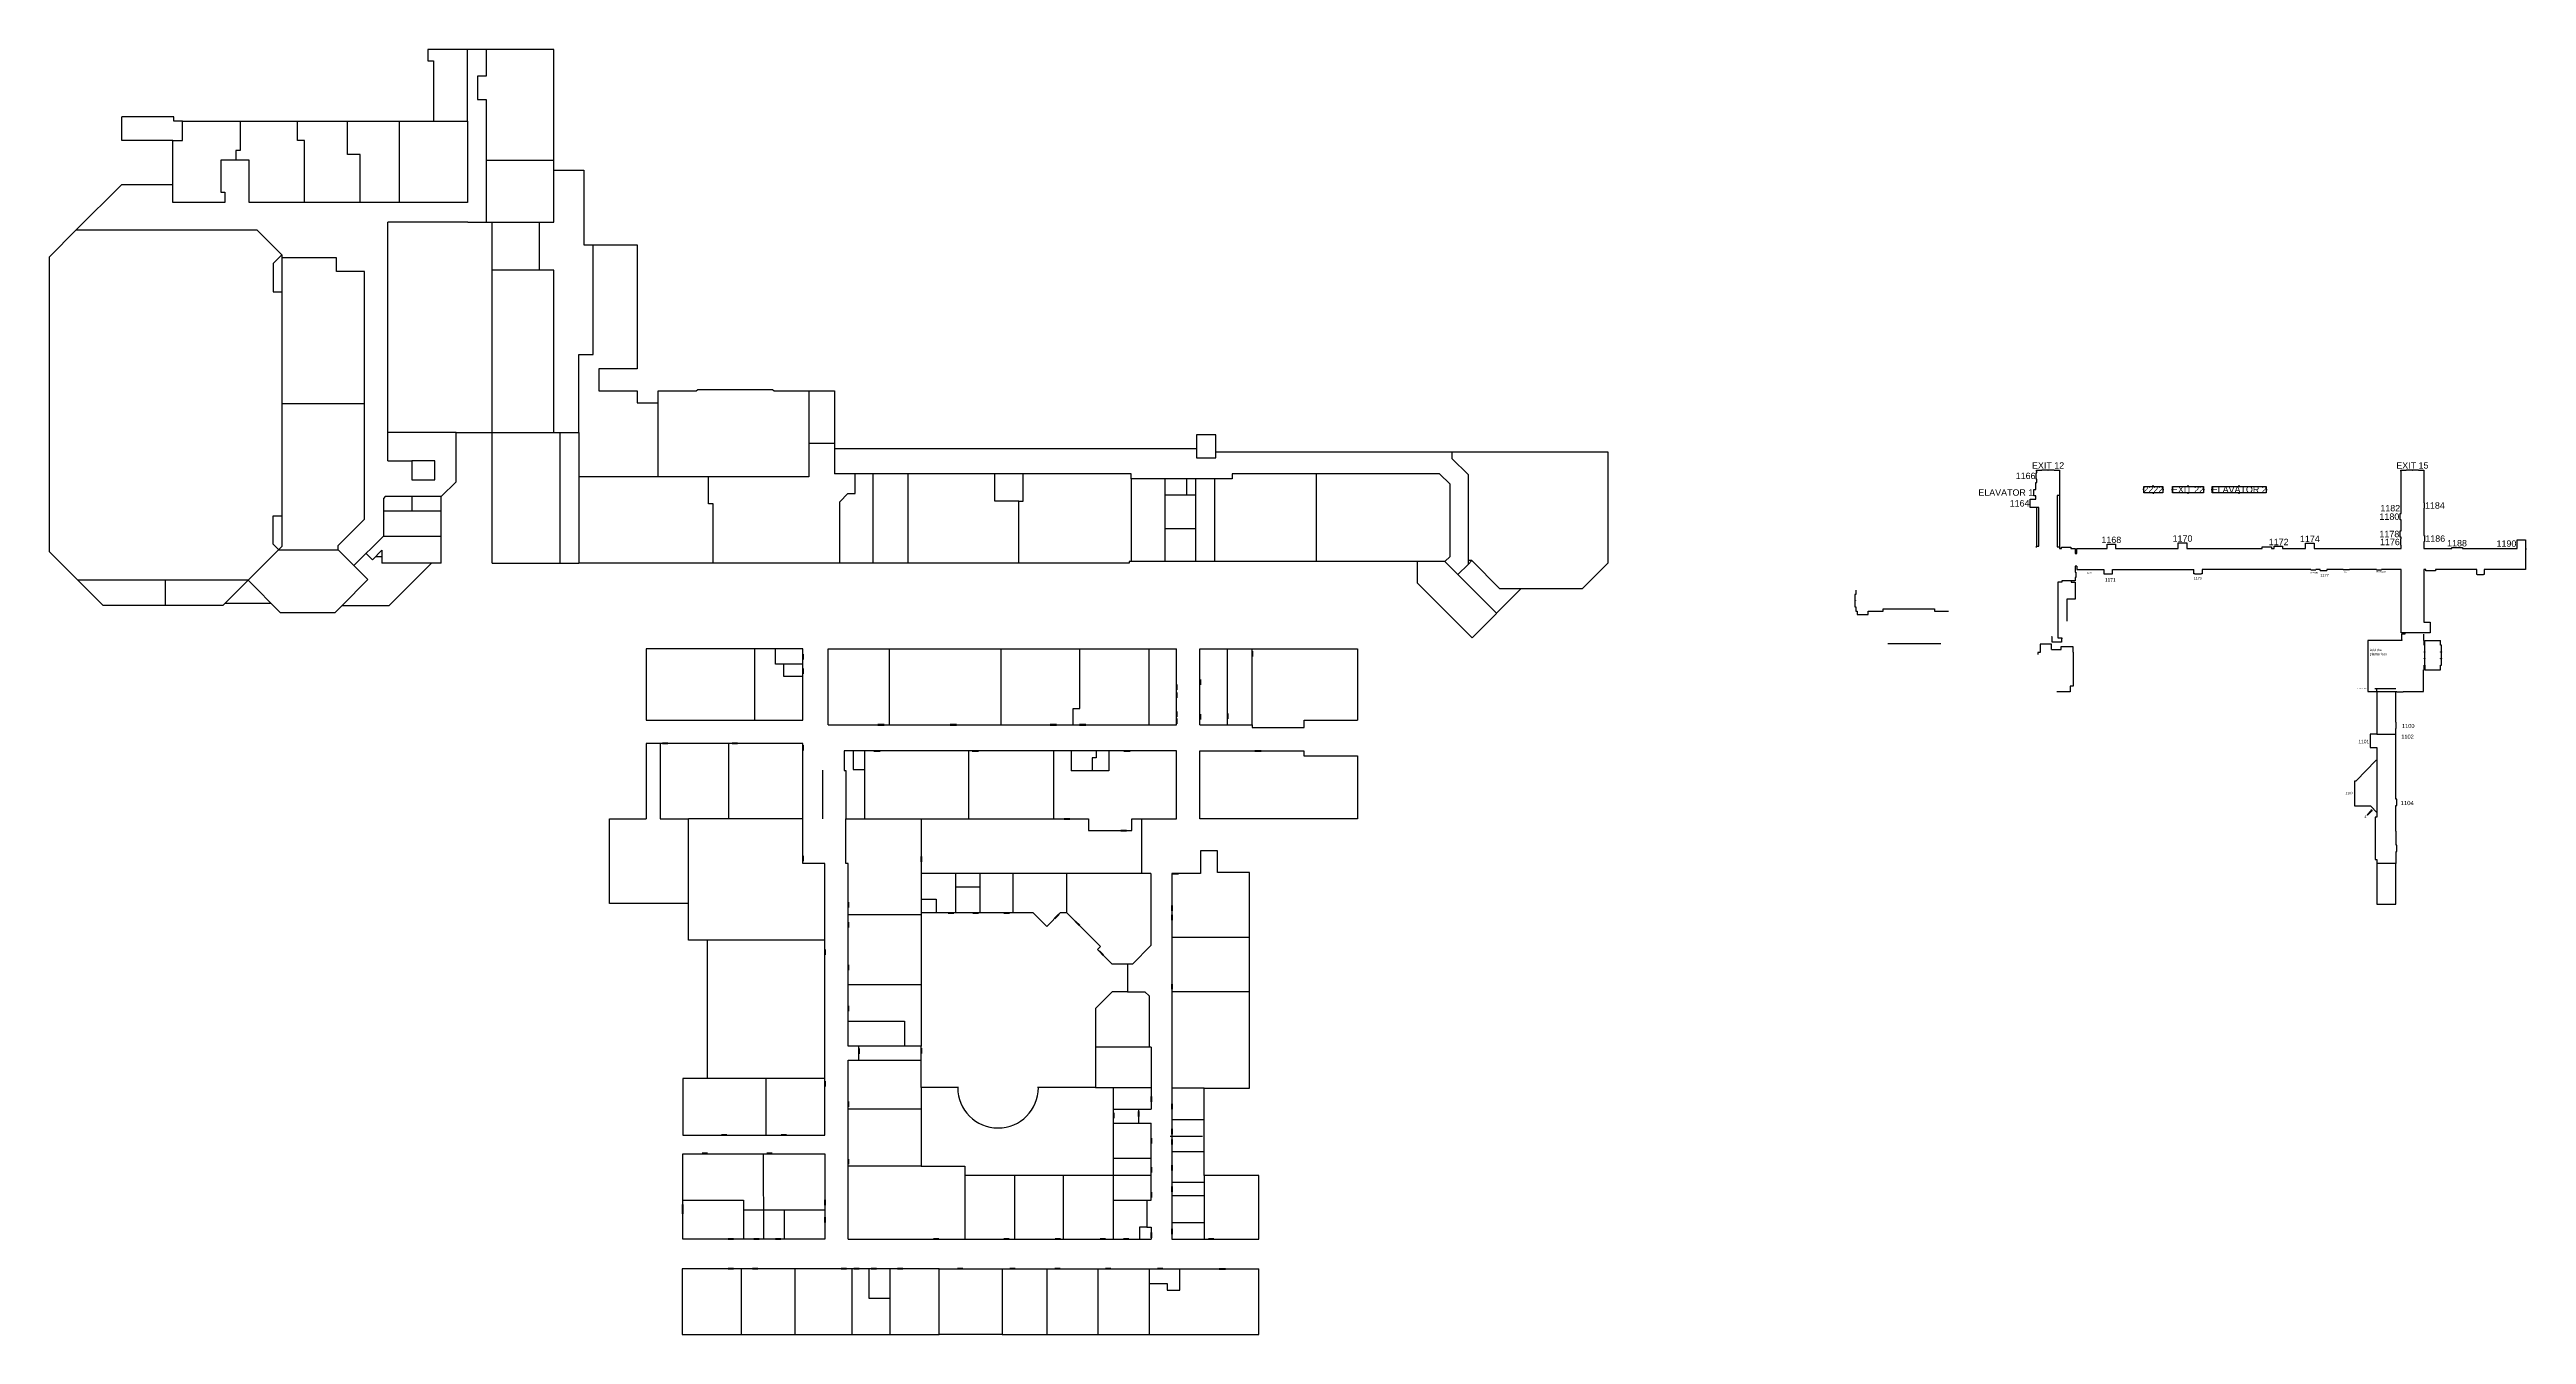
# Model space of a CAD drawing. Header units: inches. Extents: x 0 to 13986, y 0 to 7251.
import ezdxf

# ---------------------------------------------------------------- set-up
doc = ezdxf.new("R2010")
doc.units = ezdxf.units.IN
doc.header["$MEASUREMENT"] = 0
doc.layers.add('_Annotations', color=1, linetype='Continuous', lineweight=25)
doc.layers.add('Rooms', color=3, linetype='Continuous')
doc.styles.get("Standard").update_dxf_attribs({"font": 'arial.ttf'})
doc.styles.add('Standard 360', font='arial.ttf')

msp = doc.modelspace()

# ---------------------------------------------------------------- linework, layer by layer
at = {"layer": '_Annotations'}
msp.add_lwpolyline([(13981, 4433), (13981, 4397), (13981, 4395), (13981, 4359), (13981, 4357), (13981, 4321)], dxfattribs=at)
at = {"layer": 'Rooms', "color": 3}
for p, q in [((2360, 7251), (2136, 7251)), ((2136, 7251), (2136, 7187)), ((2136, 7187), (2168, 7187)), ((2168, 7187), (2168, 6846)), ((2465, 7251), (2360, 7251)), ((2360, 6846), (2360, 7251)), ((2847, 7251), (2465, 7251)), ((2465, 7251), (2465, 7100)), ((2847, 6627), (2847, 7251)), ((2465, 7100), (2416, 7100)), ((2416, 7100), (2416, 6969)), ((409, 6737), (409, 6872)), ((701, 6872), (409, 6872)), ((701, 6846), (701, 6872)), ((2416, 6969), (2465, 6969)), ((2465, 6969), (2465, 6627)), ((697, 6737), (409, 6737)), ((697, 6387), (697, 6737)), ((697, 6737), (750, 6737)), ((750, 6846), (701, 6846)), ((750, 6737), (750, 6846)), ((750, 6846), (1076, 6846)), ((1076, 6846), (1076, 6682)), ((1076, 6846), (1400, 6846)), ((1400, 6737), (1400, 6846)), ((1400, 6846), (1976, 6846)), ((1439, 6737), (1400, 6737)), ((1439, 6387), (1439, 6737)), ((1682, 6658), (1682, 6846)), ((1976, 6387), (1976, 6846)), ((1976, 6846), (2168, 6846)), ((2168, 6846), (2360, 6846)), ((2360, 6846), (2360, 6387)), ((1127, 6626), (968, 6626)), ((968, 6626), (968, 6446)), ((1076, 6682), (1052, 6682)), ((1052, 6682), (1052, 6626)), ((1127, 6387), (1127, 6626)), ((1754, 6658), (1682, 6658)), ((1754, 6387), (1754, 6658)), ((2465, 6627), (2465, 6276)), ((2465, 6627), (2847, 6627)), ((2847, 6276), (2847, 6627)), ((151, 6233), (409, 6490)), ((409, 6490), (697, 6490)), ((968, 6446), (990, 6446)), ((990, 6446), (990, 6387)), ((2852, 6570), (3017, 6570)), ((3017, 6570), (3017, 6148)), ((990, 6387), (697, 6387)), ((1439, 6387), (1127, 6387)), ((1976, 6387), (1439, 6387)), ((2360, 6387), (1976, 6387)), ((0, 6082), (151, 6233)), ((151, 6233), (1171, 6233)), ((1171, 6233), (1311, 6093)), ((2361, 6276), (1910, 6276)), ((1910, 4930), (1910, 6276)), ((2361, 6276), (2465, 6276)), ((2465, 6276), (2500, 6276)), ((2500, 6006), (2500, 6276)), ((2500, 6276), (2765, 6276)), ((2765, 6276), (2765, 6006)), ((2765, 6276), (2847, 6276)), ((0, 4416), (0, 6082)), ((1262, 6043), (1311, 6093)), ((1262, 6043), (1262, 5883)), ((1311, 6093), (1311, 4446)), ((1621, 6075), (1311, 6075)), ((1621, 5998), (1621, 6075)), ((3017, 6148), (3070, 6148)), ((3070, 5530), (3070, 6148)), ((3070, 6148), (3318, 6148)), ((3318, 6148), (3318, 5449)), ((1262, 5883), (1311, 5883)), ((1779, 5998), (1621, 5998)), ((1779, 5252), (1779, 5998)), ((2500, 5090), (2500, 6006)), ((2765, 6006), (2500, 6006)), ((2847, 6006), (2765, 6006)), ((2847, 5090), (2847, 6006)), ((2989, 5090), (2989, 5530)), ((2989, 5530), (3070, 5530)), ((3318, 5449), (3102, 5449)), ((3102, 5449), (3102, 5325)), ((3102, 5325), (3318, 5325)), ((3318, 5325), (3318, 5258)), ((3437, 5258), (3437, 5325)), ((3437, 5325), (3651, 5325)), ((3651, 5325), (3660, 5333)), ((3660, 5333), (4082, 5333)), ((4082, 5333), (4091, 5325)), ((4091, 5325), (4287, 5325)), ((4287, 5325), (4433, 5325)), ((4287, 5325), (4287, 5030)), ((4433, 5325), (4433, 4857)), ((1779, 5252), (1311, 5252)), ((1779, 4601), (1779, 5252)), ((3318, 5258), (3437, 5258)), ((3437, 4840), (3437, 5258)), ((2296, 5090), (1910, 5090)), ((2296, 4812), (2296, 5090)), ((2296, 5090), (2989, 5090)), ((2500, 4353), (2500, 5090)), ((2884, 4353), (2884, 5090)), ((2989, 5090), (2989, 4353)), ((6585, 5077), (6477, 5077)), ((6477, 5077), (6477, 4999)), ((6585, 4947), (6585, 5077)), ((1910, 4930), (2045, 4930)), ((2098, 4930), (2045, 4930)), ((2045, 4930), (2045, 4822)), ((2175, 4930), (2098, 4930)), ((2175, 4822), (2175, 4930)), ((4287, 5030), (4433, 5030)), ((4287, 5030), (4287, 4840)), ((4433, 4999), (6477, 4999)), ((6477, 4999), (6477, 4947)), ((6477, 4947), (6585, 4947)), ((6585, 4981), (7918, 4981)), ((7918, 4981), (7918, 4944)), ((7918, 4981), (8799, 4981)), ((7918, 4944), (8010, 4852)), ((8799, 4981), (8799, 4353)), ((2045, 4822), (2175, 4822)), ((2212, 4728), (2296, 4812)), ((3437, 4840), (2989, 4840)), ((4287, 4840), (3437, 4840)), ((3721, 4687), (3721, 4840)), ((6107, 4857), (4433, 4857)), ((4549, 4745), (4549, 4857)), ((4649, 4857), (4649, 4353)), ((4847, 4857), (4847, 4353)), ((5338, 4703), (5338, 4857)), ((5498, 4703), (5498, 4857)), ((6107, 4829), (6107, 4857)), ((6677, 4829), (6107, 4829)), ((6107, 4829), (6107, 4361)), ((6298, 4829), (6298, 4361)), ((6422, 4738), (6422, 4829)), ((6470, 4829), (6470, 4361)), ((6578, 4829), (6578, 4361)), ((7849, 4857), (6677, 4857)), ((6677, 4857), (6677, 4829)), ((7152, 4857), (7152, 4361)), ((7908, 4798), (7849, 4857)), ((7908, 4390), (7908, 4798)), ((8010, 4852), (8010, 4345)), ((1262, 4460), (1262, 4620)), ((1262, 4620), (1311, 4620)), ((1895, 4728), (1885, 4718)), ((1885, 4718), (1885, 4505)), ((1885, 4648), (2212, 4648)), ((2212, 4728), (1895, 4728)), ((2048, 4648), (2048, 4728)), ((2212, 4353), (2212, 4728)), ((3747, 4687), (3721, 4687)), ((3747, 4353), (3747, 4687)), ((4462, 4699), (4508, 4745)), ((4462, 4353), (4462, 4699)), ((4508, 4745), (4549, 4745)), ((5473, 4703), (5338, 4703)), ((5473, 4353), (5473, 4703)), ((5473, 4703), (5498, 4703)), ((6298, 4738), (6470, 4738)), ((1630, 4452), (1779, 4601)), ((1885, 4505), (1719, 4339)), ((1885, 4505), (2212, 4505)), ((6298, 4548), (6470, 4548)), ((160, 4256), (0, 4416)), ((1122, 4256), (1311, 4446)), ((1262, 4460), (1294, 4428)), ((1294, 4428), (1630, 4428)), ((1630, 4428), (1630, 4452)), ((1630, 4428), (1719, 4339)), ((1719, 4339), (1798, 4260)), ((1787, 4407), (1823, 4371)), ((1823, 4371), (1877, 4426)), ((1841, 4390), (1877, 4390)), ((1877, 4426), (1877, 4353)), ((2156, 4353), (1877, 4353)), ((2156, 4353), (1915, 4112)), ((2212, 4353), (2156, 4353)), ((2500, 4353), (2884, 4353)), ((2884, 4353), (2989, 4353)), ((6096, 4353), (2989, 4353)), ((7879, 4361), (6096, 4361)), ((6096, 4361), (6096, 4353)), ((7723, 4361), (7723, 4242)), ((7879, 4361), (7908, 4390)), ((8170, 4070), (7879, 4361)), ((8010, 4345), (7952, 4288)), ((8031, 4367), (8010, 4345)), ((8031, 4367), (8010, 4367)), ((8190, 4207), (8031, 4367)), ((8799, 4353), (8654, 4207)), ((1122, 4256), (160, 4256)), ((302, 4114), (160, 4256)), ((654, 4114), (654, 4256)), ((1122, 4256), (979, 4114)), ((1305, 4073), (1122, 4256)), ((1798, 4260), (1651, 4112)), ((7723, 4242), (8032, 3932)), ((8032, 3932), (8307, 4207)), ((8307, 4207), (8190, 4207)), ((8654, 4207), (8307, 4207)), ((979, 4114), (302, 4114)), ((992, 4126), (1251, 4126)), ((1611, 4073), (1305, 4073)), ((1651, 4112), (1611, 4073)), ((1915, 4112), (1651, 4112)), ((4253, 3869), (3368, 3869)), ((3368, 3869), (3368, 3466)), ((3982, 3466), (3982, 3869)), ((4100, 3783), (4100, 3869)), ((4253, 3783), (4100, 3783)), ((4147, 3712), (4147, 3783)), ((4253, 3466), (4253, 3869)), ((4396, 3441), (4396, 3869)), ((4396, 3869), (6364, 3869)), ((4742, 3441), (4742, 3869)), ((5374, 3441), (5374, 3869)), ((5817, 3533), (5817, 3869)), ((6210, 3441), (6210, 3869)), ((6364, 3441), (6364, 3869)), ((6496, 3441), (6496, 3869)), ((6496, 3869), (7385, 3869)), ((6652, 3441), (6652, 3869)), ((6791, 3441), (6791, 3869)), ((7385, 3869), (7385, 3466)), ((4253, 3712), (4147, 3712)), ((5780, 3441), (5780, 3533)), ((5780, 3533), (5817, 3533)), ((3368, 3466), (4253, 3466)), ((4396, 3441), (4742, 3441)), ((4742, 3441), (5374, 3441)), ((5374, 3441), (5780, 3441)), ((5780, 3441), (6210, 3441)), ((6210, 3441), (6364, 3441)), ((6496, 3441), (6652, 3441)), ((6652, 3441), (6791, 3441)), ((6791, 3441), (6791, 3426)), ((6791, 3426), (7085, 3426)), ((7085, 3426), (7085, 3466)), ((7085, 3466), (7385, 3466)), ((3447, 3334), (3368, 3334)), ((3368, 3334), (3368, 2909)), ((4253, 3334), (3447, 3334)), ((3447, 3334), (3447, 2909)), ((3834, 3334), (3834, 2909)), ((4253, 2909), (4253, 3334)), ((4537, 3293), (4487, 3293)), ((4487, 3293), (4487, 3182)), ((4602, 3293), (4537, 3293)), ((4537, 3293), (4537, 3189)), ((5189, 3293), (4602, 3293)), ((4602, 3293), (4602, 2909)), ((5669, 3293), (5189, 3293)), ((5189, 3293), (5189, 2909)), ((5769, 3293), (5669, 3293)), ((5669, 3293), (5669, 2909)), ((5910, 3293), (5769, 3293)), ((5769, 3293), (5769, 3180)), ((5910, 3253), (5888, 3253)), ((5888, 3253), (5888, 3180)), ((5981, 3293), (5910, 3293)), ((5910, 3293), (5910, 3253)), ((6212, 3293), (5981, 3293)), ((5981, 3293), (5981, 3180)), ((6364, 3293), (6212, 3293)), ((6364, 2909), (6364, 3293)), ((6496, 2909), (6496, 3293)), ((6496, 3293), (7083, 3293)), ((7083, 3293), (7083, 3266)), ((7083, 3266), (7385, 3266)), ((7385, 3266), (7385, 2909)), ((4367, 2909), (4367, 3184)), ((4487, 3182), (4497, 3182)), ((4497, 3182), (4497, 2909)), ((4537, 3189), (4602, 3189)), ((5981, 3180), (5769, 3180)), ((3162, 2432), (3162, 2909)), ((3162, 2909), (3368, 2909)), ((3447, 2909), (3607, 2909)), ((4253, 2909), (3607, 2909)), ((3607, 2225), (3607, 2909)), ((4253, 2658), (4253, 2909)), ((4497, 2658), (4497, 2909)), ((4497, 2909), (4922, 2909)), ((4922, 2909), (4922, 2608)), ((4922, 2909), (5188, 2909)), ((5188, 2909), (5670, 2909)), ((5670, 2909), (5867, 2909)), ((5867, 2909), (5867, 2844)), ((5867, 2844), (6112, 2844)), ((6112, 2844), (6112, 2909)), ((6112, 2909), (6166, 2909)), ((6166, 2909), (6364, 2909)), ((6166, 2909), (6166, 2601)), ((7385, 2909), (6496, 2909)), ((4378, 2658), (4253, 2658)), ((4378, 2225), (4378, 2658)), ((4509, 2658), (4497, 2658)), ((4509, 2371), (4509, 2658)), ((6594, 2730), (6499, 2730)), ((6499, 2730), (6499, 2601)), ((6594, 2606), (6594, 2730)), ((4922, 2608), (4922, 2368)), ((6219, 2601), (4922, 2601)), ((5117, 2525), (5117, 2601)), ((5117, 2379), (5117, 2525)), ((5117, 2525), (5255, 2525)), ((5255, 2525), (5255, 2601)), ((5255, 2379), (5255, 2525)), ((5441, 2379), (5441, 2601)), ((5745, 2379), (5745, 2601)), ((6219, 2601), (6219, 2194)), ((6499, 2601), (6337, 2601)), ((6337, 2601), (6337, 537)), ((6776, 2606), (6594, 2606)), ((6776, 1390), (6776, 2606)), ((3607, 2432), (3162, 2432)), ((4922, 2457), (5007, 2457)), ((5554, 2379), (4922, 2379)), ((5007, 2457), (5007, 2379)), ((5631, 2303), (5554, 2379)), ((5707, 2379), (5631, 2303)), ((5745, 2379), (5707, 2379)), ((5935, 2189), (5745, 2379)), ((4509, 1972), (4509, 2371)), ((4922, 2368), (4509, 2368)), ((4922, 2368), (4922, 1972)), ((6337, 2241), (6776, 2241)), ((3713, 2225), (3607, 2225)), ((4378, 2225), (3713, 2225)), ((3713, 2225), (3713, 1444)), ((4378, 1444), (4378, 2225)), ((5918, 2172), (5935, 2189)), ((6001, 2089), (5918, 2172)), ((6219, 2194), (6115, 2089)), ((4509, 1767), (4509, 1972)), ((4922, 1972), (4509, 1972)), ((4922, 1972), (4922, 1626)), ((6086, 2089), (6001, 2089)), ((6115, 2089), (6086, 2089)), ((6086, 2089), (6086, 1934)), ((6001, 1934), (5906, 1840)), ((5906, 1840), (5906, 1621)), ((6086, 1934), (6001, 1934)), ((6086, 1934), (6185, 1934)), ((6185, 1934), (6209, 1911)), ((6209, 1911), (6209, 1621)), ((6337, 1936), (6776, 1936)), ((4509, 1626), (4509, 1767)), ((4509, 1767), (4828, 1767)), ((4828, 1767), (4828, 1626)), ((4922, 1626), (4509, 1626)), ((4509, 1273), (4509, 1548)), ((4509, 1548), (4570, 1548)), ((4570, 1548), (4570, 1626)), ((4570, 1548), (4922, 1548)), ((4922, 1393), (4922, 1626)), ((6221, 1621), (5906, 1621)), ((5906, 1621), (5906, 1393)), ((6221, 1621), (6221, 1271)), ((4378, 1444), (3576, 1444)), ((3576, 1444), (3576, 1124)), ((4044, 1444), (4044, 1124)), ((4378, 1124), (4378, 1444)), ((4509, 950), (4509, 1273)), ((4509, 1273), (4922, 1273)), ((5132, 1393), (4922, 1393)), ((4922, 1393), (4922, 950)), ((5906, 1393), (5579, 1393)), ((5906, 1393), (6221, 1393)), ((6007, 537), (6007, 1393)), ((6007, 1271), (6221, 1271)), ((6149, 1271), (6149, 1192)), ((6519, 1390), (6337, 1390)), ((6519, 897), (6519, 1390)), ((6519, 1390), (6776, 1390)), ((3576, 1124), (4378, 1124)), ((6007, 1192), (6221, 1192)), ((6221, 758), (6221, 1192)), ((6337, 1212), (6519, 1212)), ((3576, 757), (3576, 1020)), ((3576, 1020), (4030, 1020)), ((4030, 1020), (4378, 1020)), ((4030, 1020), (4032, 537)), ((4378, 1020), (4378, 537)), ((6007, 994), (6221, 994)), ((6328, 1118), (6510, 1118)), ((6337, 1033), (6519, 1033)), ((4509, 537), (4509, 950)), ((4922, 950), (4509, 950)), ((4922, 950), (5168, 950)), ((5168, 950), (5168, 537)), ((5168, 899), (6221, 899)), ((5450, 537), (5450, 899)), ((5726, 537), (5726, 899)), ((6519, 857), (6337, 857)), ((6828, 897), (6519, 897)), ((6519, 897), (6519, 537)), ((6828, 537), (6828, 897)), ((3576, 537), (3576, 757)), ((3576, 757), (3919, 757)), ((3919, 757), (3919, 537)), ((3919, 703), (4378, 703)), ((4148, 703), (4148, 537)), ((6007, 758), (6221, 758)), ((6195, 758), (6195, 605)), ((6519, 783), (6337, 783)), ((6195, 605), (6155, 605)), ((6155, 605), (6155, 537)), ((6195, 605), (6221, 605)), ((6221, 605), (6221, 537)), ((6519, 629), (6337, 629)), ((3920, 537), (3576, 537)), ((4032, 537), (3920, 537)), ((4151, 537), (4032, 537)), ((4378, 537), (4151, 537)), ((4509, 537), (6221, 537)), ((6337, 537), (6828, 537)), ((5024, 370), (3573, 370)), ((3573, 370), (3573, 0)), ((3905, 370), (3905, 0)), ((4208, 370), (4208, 0)), ((4530, 370), (4530, 0)), ((4627, 370), (4627, 205)), ((4745, 370), (4745, 0)), ((5024, 370), (5115, 370)), ((5024, 0), (5024, 370)), ((5115, 370), (5379, 370)), ((5379, 370), (5379, 0)), ((5379, 370), (6489, 370)), ((5632, 370), (5632, 0)), ((5919, 370), (5919, 0)), ((6210, 370), (6210, 0)), ((6210, 287), (6310, 287)), ((6310, 287), (6310, 249)), ((6382, 249), (6382, 370)), ((6489, 370), (6555, 370)), ((6555, 370), (6828, 370)), ((6828, 0), (6828, 370)), ((4627, 205), (4745, 205)), ((6310, 249), (6382, 249)), ((3573, 0), (5024, 0)), ((5379, 0), (5024, 0)), ((5379, 0), (6828, 0))]:
    msp.add_line(p, q, dxfattribs=at)
at = {"layer": 'Rooms', "color": 1}
for p, q in [((11205, 4733), (11205, 4769)), ((11205, 4769), (11215, 4769)), ((11218, 4827), (11218, 4863)), ((11250, 4880), (11284, 4880)), ((11286, 4880), (11320, 4880)), ((13307, 4880), (13341, 4880)), ((13343, 4880), (13377, 4880)), ((11184, 4672), (11184, 4708)), ((11215, 4733), (11205, 4733)), ((11232, 4666), (11220, 4666)), ((11232, 4448), (11232, 4666)), ((11337, 4735), (11337, 4445)), ((11349, 4735), (11337, 4735)), ((13273, 4597), (13273, 4633)), ((13278, 4645), (13278, 4681)), ((13409, 4693), (13409, 4663)), ((13273, 4500), (13273, 4534)), ((13276, 4454), (13276, 4490)), ((13411, 4509), (13411, 4473)), ((13933, 4445), (13933, 4481)), ((11220, 4448), (11232, 4448)), ((11337, 4445), (11349, 4445)), ((11624, 4460), (11660, 4460)), ((12026, 4468), (12062, 4468)), ((12569, 4448), (12605, 4448)), ((12745, 4466), (12781, 4466)), ((13564, 4441), (13624, 4441)), ((11499, 4316), (11523, 4316)), ((11606, 4292), (11642, 4292)), ((12113, 4293), (12149, 4293)), ((12769, 4314), (12797, 4314)), ((12822, 4312), (12858, 4312)), ((12951, 4317), (12987, 4317)), ((13139, 4314), (13167, 4314)), ((13707, 4289), (13743, 4289)), ((13442, 4000), (13442, 3964)), ((4251, 3838), (4251, 3808)), ((4255, 3838), (4255, 3808)), ((6789, 3856), (6789, 3826)), ((6793, 3856), (6793, 3826)), ((13413, 3853), (13413, 3889)), ((13413, 3815), (13413, 3851)), ((13413, 3777), (13413, 3813)), ((13506, 3853), (13506, 3889)), ((13506, 3815), (13506, 3851)), ((13506, 3777), (13506, 3813)), ((4251, 3758), (4251, 3728)), ((4255, 3758), (4255, 3728)), ((6362, 3667), (6362, 3637)), ((6366, 3667), (6366, 3637)), ((6494, 3696), (6494, 3666)), ((6498, 3696), (6498, 3666)), ((6362, 3623), (6362, 3593)), ((6362, 3516), (6362, 3486)), ((6366, 3623), (6366, 3593)), ((6366, 3516), (6366, 3486)), ((6494, 3501), (6494, 3471)), ((6498, 3501), (6498, 3471)), ((6650, 3504), (6650, 3474)), ((6654, 3504), (6654, 3474)), ((13254, 3626), (13290, 3626)), ((4677, 3443), (4713, 3443)), ((4677, 3439), (4713, 3439)), ((5086, 3443), (5122, 3443)), ((5086, 3439), (5122, 3439)), ((5650, 3443), (5686, 3443)), ((5650, 3439), (5686, 3439)), ((5816, 3443), (5852, 3443)), ((5816, 3439), (5852, 3439)), ((6362, 3475), (6362, 3445)), ((6366, 3475), (6366, 3445)), ((13103, 3386), (13103, 3350)), ((13249, 3360), (13249, 3384)), ((13251, 3420), (13251, 3456)), ((3491, 3336), (3461, 3336)), ((3491, 3332), (3461, 3332)), ((3885, 3336), (3855, 3336)), ((3885, 3332), (3855, 3332)), ((4251, 3326), (4251, 3296)), ((4255, 3326), (4255, 3296)), ((4655, 3295), (4691, 3295)), ((4655, 3291), (4691, 3291)), ((5209, 3295), (5245, 3295)), ((5209, 3291), (5245, 3291)), ((6066, 3295), (6102, 3295)), ((6066, 3291), (6102, 3291)), ((6806, 3295), (6842, 3295)), ((6806, 3291), (6842, 3291)), ((13103, 3350), (13103, 3314)), ((13017, 3053), (13017, 3089)), ((13017, 3017), (13017, 3053)), ((5730, 2911), (5762, 2911)), ((5730, 2907), (5762, 2907)), ((6050, 2846), (6082, 2846)), ((6050, 2842), (6082, 2842)), ((4251, 2700), (4251, 2670)), ((4255, 2700), (4255, 2670)), ((4920, 2697), (4920, 2667)), ((4924, 2697), (4924, 2667)), ((13254, 2725), (13254, 2761)), ((6342, 2603), (6374, 2603)), ((6342, 2599), (6374, 2599)), ((4507, 2440), (4507, 2410)), ((4511, 2440), (4511, 2410)), ((5074, 2381), (5106, 2381)), ((5214, 2381), (5246, 2381)), ((5388, 2381), (5420, 2381)), ((6335, 2421), (6335, 2391)), ((6339, 2421), (6339, 2391)), ((13150, 2428), (13240, 2428)), ((4507, 2327), (4507, 2297)), ((4511, 2327), (4511, 2297)), ((5074, 2377), (5106, 2377)), ((5214, 2377), (5246, 2377)), ((5388, 2377), (5420, 2377)), ((5674, 2349), (5697, 2372)), ((5677, 2346), (5700, 2369)), ((5791, 2330), (5814, 2307)), ((5794, 2333), (5817, 2310)), ((6335, 2368), (6335, 2338)), ((6339, 2368), (6339, 2338)), ((4376, 2172), (4376, 2142)), ((4380, 2172), (4380, 2142)), ((5926, 2162), (5949, 2139)), ((5929, 2164), (5952, 2142)), ((4507, 2086), (4507, 2056)), ((4511, 2086), (4511, 2056)), ((6335, 1977), (6335, 1948)), ((6339, 1977), (6339, 1948)), ((4507, 1855), (4507, 1825)), ((4511, 1855), (4511, 1825)), ((4568, 1614), (4568, 1584)), ((4572, 1614), (4572, 1584)), ((4920, 1615), (4920, 1585)), ((4924, 1615), (4924, 1585)), ((4376, 1430), (4376, 1400)), ((4380, 1430), (4380, 1400)), ((4507, 1315), (4507, 1285)), ((4511, 1315), (4511, 1285)), ((6147, 1259), (6147, 1229)), ((6151, 1259), (6151, 1229)), ((6219, 1343), (6219, 1313)), ((6223, 1343), (6223, 1313)), ((6335, 1301), (6335, 1271)), ((6339, 1301), (6339, 1271)), ((3824, 1126), (3794, 1126)), ((3824, 1122), (3794, 1122)), ((4161, 1126), (4131, 1126)), ((4161, 1122), (4131, 1122)), ((6005, 1250), (6005, 1221)), ((6009, 1250), (6009, 1221)), ((6335, 1160), (6335, 1130)), ((6339, 1160), (6339, 1130)), ((3716, 1022), (3686, 1022)), ((3716, 1018), (3686, 1018)), ((4081, 1022), (4051, 1022)), ((4081, 1018), (4051, 1018)), ((4507, 990), (4507, 960)), ((4511, 990), (4511, 960)), ((6219, 1108), (6219, 1078)), ((6223, 1108), (6223, 1078)), ((6335, 1101), (6335, 1071)), ((6339, 1101), (6339, 1071)), ((6219, 944), (6219, 914)), ((6223, 944), (6223, 914)), ((6335, 956), (6335, 926)), ((6339, 956), (6339, 926)), ((3574, 681), (3574, 733)), ((3578, 681), (3578, 733)), ((4376, 760), (4376, 730)), ((4380, 760), (4380, 730)), ((6219, 802), (6219, 772)), ((6223, 802), (6223, 772)), ((6335, 835), (6335, 805)), ((6339, 835), (6339, 805)), ((4376, 661), (4376, 631)), ((4380, 661), (4378, 661)), ((4380, 661), (4380, 631)), ((6219, 576), (6219, 546)), ((6223, 576), (6223, 546)), ((6335, 595), (6335, 565)), ((6339, 595), (6339, 565)), ((3862, 539), (3832, 539)), ((3862, 535), (3832, 535)), ((4007, 539), (3977, 539)), ((4007, 535), (3977, 535)), ((4130, 539), (4100, 539)), ((4130, 535), (4100, 535)), ((5022, 539), (4992, 539)), ((5022, 535), (4992, 535)), ((5419, 539), (5389, 539)), ((5419, 535), (5389, 535)), ((5708, 539), (5678, 539)), ((5708, 535), (5678, 535)), ((5963, 539), (5933, 539)), ((5963, 535), (5933, 535)), ((6094, 539), (6064, 539)), ((6094, 535), (6064, 535)), ((6575, 539), (6545, 539)), ((6575, 535), (6545, 535)), ((3862, 372), (3832, 372)), ((3862, 368), (3832, 368)), ((4000, 372), (3970, 372)), ((4000, 368), (3970, 368)), ((4500, 372), (4470, 372)), ((4500, 368), (4470, 368)), ((4571, 372), (4541, 372)), ((4571, 368), (4541, 368)), ((4670, 372), (4640, 372)), ((4670, 368), (4640, 368)), ((4818, 372), (4788, 372)), ((4818, 368), (4788, 368)), ((5156, 372), (5126, 372)), ((5156, 368), (5126, 368)), ((5452, 372), (5422, 372)), ((5452, 368), (5422, 368)), ((5706, 372), (5676, 372)), ((5706, 368), (5676, 368)), ((5993, 372), (5963, 372)), ((5993, 368), (5963, 368)), ((6286, 372), (6256, 372)), ((6286, 368), (6256, 368)), ((6605, 372), (6641, 372)), ((6605, 368), (6641, 368))]:
    msp.add_line(p, q, dxfattribs=at)
at = {"layer": 'Rooms'}
for p, q in [((11215, 4769), (11215, 4807)), ((11215, 4807), (11221, 4807)), ((11218, 4863), (11221, 4863)), ((11221, 4827), (11218, 4827)), ((11220, 4871), (11220, 4877)), ((11220, 4877), (11250, 4877)), ((11221, 4871), (11220, 4871)), ((11221, 4863), (11221, 4871)), ((11221, 4807), (11221, 4827)), ((11250, 4877), (11250, 4880)), ((11284, 4880), (11284, 4877)), ((11284, 4877), (11286, 4877)), ((11286, 4877), (11286, 4880)), ((11286, 4877), (11286, 4877)), ((11320, 4880), (11320, 4877)), ((11320, 4877), (11350, 4877)), ((11350, 4871), (11349, 4871)), ((11349, 4871), (11349, 4735)), ((11350, 4877), (11350, 4871)), ((11825, 4768), (11819, 4768)), ((11825, 4750), (11825, 4786)), ((11825, 4786), (11933, 4786)), ((11879, 4786), (11879, 4792)), ((11933, 4786), (11933, 4750)), ((11933, 4768), (11939, 4768)), ((11982, 4768), (11988, 4768)), ((11988, 4750), (11988, 4786)), ((11988, 4786), (12162, 4786)), ((12075, 4786), (12075, 4792)), ((12162, 4786), (12162, 4750)), ((12162, 4768), (12168, 4768)), ((12206, 4768), (12212, 4768)), ((12212, 4750), (12212, 4786)), ((12212, 4786), (12516, 4786)), ((12364, 4786), (12364, 4792)), ((12516, 4786), (12516, 4750)), ((12516, 4768), (12522, 4768)), ((13277, 4871), (13277, 4877)), ((13277, 4877), (13307, 4877)), ((13278, 4871), (13277, 4871)), ((13278, 4681), (13278, 4871)), ((13307, 4877), (13307, 4880)), ((13341, 4880), (13341, 4877)), ((13341, 4877), (13343, 4877)), ((13343, 4877), (13343, 4880)), ((13343, 4877), (13343, 4877)), ((13377, 4880), (13377, 4877)), ((13377, 4877), (13407, 4877)), ((13406, 4871), (13406, 4693)), ((13407, 4871), (13406, 4871)), ((13407, 4877), (13407, 4871)), ((11184, 4708), (11184, 4714)), ((11184, 4714), (11215, 4714)), ((11184, 4666), (11184, 4672)), ((11220, 4666), (11184, 4666)), ((11184, 4666), (11184, 4666)), ((11215, 4714), (11215, 4733)), ((11220, 4666), (11220, 4448)), ((11349, 4735), (11349, 4445)), ((11933, 4750), (11825, 4750)), ((11879, 4750), (11879, 4744)), ((12162, 4750), (11988, 4750)), ((12075, 4744), (12075, 4750)), ((12516, 4750), (12212, 4750)), ((12364, 4744), (12364, 4750)), ((13273, 4633), (13278, 4633)), ((13278, 4633), (13278, 4645)), ((13406, 4693), (13409, 4693)), ((13409, 4663), (13406, 4663)), ((13406, 4663), (13406, 4509)), ((13278, 4597), (13273, 4597)), ((13273, 4534), (13278, 4534)), ((13278, 4500), (13273, 4500)), ((13276, 4490), (13278, 4490)), ((13278, 4534), (13278, 4597)), ((13278, 4490), (13278, 4500)), ((13406, 4509), (13411, 4509)), ((13933, 4481), (13933, 4484)), ((13933, 4484), (13981, 4484)), ((13981, 4484), (13981, 4433)), ((11220, 4440), (11220, 4448)), ((11349, 4445), (11349, 4435)), ((11349, 4435), (11361, 4435)), ((11361, 4435), (11361, 4443)), ((11361, 4443), (11414, 4443)), ((11414, 4443), (11414, 4435)), ((11414, 4435), (11438, 4435)), ((11438, 4435), (11438, 4407)), ((11438, 4407), (11447, 4407)), ((11447, 4407), (11447, 4436)), ((11447, 4436), (11618, 4436)), ((11618, 4436), (11618, 4460)), ((11618, 4460), (11624, 4460)), ((11660, 4460), (11666, 4460)), ((11666, 4460), (11666, 4436)), ((11666, 4436), (12020, 4436)), ((12020, 4436), (12020, 4468)), ((12020, 4468), (12026, 4468)), ((12062, 4468), (12068, 4468)), ((12068, 4468), (12068, 4436)), ((12068, 4436), (12493, 4436)), ((12493, 4436), (12493, 4444)), ((12493, 4444), (12547, 4444)), ((12547, 4444), (12547, 4436)), ((12547, 4436), (12561, 4436)), ((12561, 4436), (12561, 4448)), ((12561, 4448), (12569, 4448)), ((12605, 4448), (12609, 4448)), ((12609, 4448), (12609, 4436)), ((12609, 4436), (12739, 4436)), ((12739, 4436), (12739, 4466)), ((12739, 4466), (12745, 4466)), ((12781, 4466), (12787, 4466)), ((12787, 4466), (12787, 4436)), ((12787, 4436), (13278, 4436)), ((13278, 4454), (13276, 4454)), ((13278, 4436), (13278, 4454)), ((13411, 4473), (13406, 4473)), ((13406, 4473), (13406, 4436)), ((13406, 4436), (13564, 4436)), ((13564, 4436), (13564, 4441)), ((13564, 4441), (13564, 4441)), ((13624, 4441), (13624, 4436)), ((13624, 4436), (13933, 4436)), ((13933, 4436), (13933, 4445)), ((13981, 4433), (13986, 4433)), ((10200, 4200), (10200, 4176)), ((11447, 4335), (11438, 4335)), ((11438, 4335), (11438, 4301)), ((11438, 4301), (11441, 4301)), ((11441, 4301), (11441, 4271)), ((11648, 4316), (12107, 4317)), ((10200, 4176), (10194, 4176)), ((10194, 4176), (10194, 4142)), ((10194, 4142), (10197, 4142)), ((13249, 3628), (13254, 3628)), ((13254, 3628), (13254, 3626)), ((13249, 3384), (13249, 3420)), ((13249, 3420), (13251, 3420)), ((13017, 3089), (13017, 3125)), ((13017, 3125), (13025, 3125)), ((13017, 2981), (13017, 3017)), ((13107, 2981), (13017, 2981))]:
    msp.add_line(p, q, dxfattribs=at)
at = {"layer": 'Rooms', "color": 7}
for p, q in [((11303, 3895), (11243, 3895)), ((11360, 3883), (11422, 3883)), ((11405, 3626), (11334, 3626)), ((13141, 3238), (13141, 2946))]:
    msp.add_line(p, q, dxfattribs=at)
at = {"layer": 'Rooms', "color": 2}
for p, q in [((13249, 3644), (13129, 3644)), ((13141, 3628), (13141, 3644)), ((13141, 3628), (13249, 3628)), ((13141, 3388), (13249, 3388)), ((13249, 2658), (13141, 2658))]:
    msp.add_line(p, q, dxfattribs=at)
at = {"layer": 'Rooms', "color": 6}
for p, q in [((13025, 3125), (13135, 3238)), ((13141, 2946), (13107, 2981))]:
    msp.add_line(p, q, dxfattribs=at)
at = {"layer": 'Rooms'}
for points in [[(11339, 4246), (11339, 3931), (11363, 3931), (11363, 3925), (11360, 3925), (11360, 3907), (11307, 3907), (11307, 3936)], [(11415, 4253), (11363, 4253), (11363, 4246), (11339, 4246)], [(11441, 4271), (11438, 4271), (11438, 4253), (11415, 4253), (11415, 4246), (11438, 4246), (11438, 4150), (11390, 4150), (11390, 4025)], [(11447, 4335), (11447, 4316), (11499, 4316)], [(11523, 4316), (11600, 4316), (11600, 4292), (11606, 4292)], [(11642, 4292), (11648, 4292), (11648, 4316)], [(12113, 4293), (12107, 4293), (12107, 4317)], [(12769, 4317), (12155, 4317), (12155, 4293), (12149, 4293)], [(12769, 4314), (12769, 4317)], [(12822, 4312), (12822, 4317), (12797, 4317), (12797, 4314)], [(12951, 4317), (12858, 4317), (12858, 4312)], [(13139, 4314), (13139, 4317), (12987, 4317)], [(13278, 3959), (13278, 4317), (13167, 4317), (13167, 4314)], [(13707, 4289), (13705, 4289), (13705, 4317), (13472, 4317), (13472, 4309), (13418, 4309), (13418, 4317), (13406, 4317)], [(13406, 4317), (13406, 4019), (13442, 4019), (13442, 4000)], [(13980, 4321), (13980, 4316), (13939, 4316), (13939, 4317), (13747, 4317), (13747, 4289), (13743, 4289)], [(10197, 4142), (10197, 4140), (10194, 4140), (10194, 4106), (10200, 4106), (10200, 4082), (10206, 4082), (10206, 4062)], [(10206, 4062), (10212, 4062), (10248, 4062), (10268, 4062), (10268, 4082), (10296, 4082), (10332, 4082)], [(10332, 4082), (10353, 4082), (10353, 4094)], [(10353, 4094), (10643, 4094), (10643, 4082)], [(10643, 4082), (10687, 4082), (10723, 4082)], [(11307, 3936), (11304, 3936)], [(13300, 3959), (13300, 3952), (13281, 3952), (13281, 3920), (13282, 3920), (13282, 3916), (13090, 3916), (13090, 3669), (13090, 3633), (13090, 3628)], [(13442, 3964), (13442, 3959), (13388, 3959), (13300, 3959), (13278, 3959)], [(13413, 3889), (13408, 3889), (13408, 3916), (13406, 3916), (13406, 3952)], [(10380, 3900), (10680, 3900)], [(11243, 3895), (11241, 3895), (11241, 3849), (11227, 3849), (11227, 3837)], [(11305, 3865), (11305, 3895), (11303, 3895)], [(11305, 3865), (11358, 3865)], [(11358, 3865), (11358, 3883), (11360, 3883)], [(11424, 3883), (11424, 3850), (11426, 3850), (11426, 3658), (11410, 3658), (11410, 3626), (11405, 3626)], [(11422, 3883), (11424, 3883)], [(13404, 3751), (13408, 3751), (13408, 3777), (13413, 3777), (13413, 3750), (13501, 3750), (13501, 3777), (13506, 3777)], [(13413, 3889), (13413, 3916), (13501, 3916)], [(13506, 3889), (13501, 3889), (13501, 3916)], [(13290, 3626), (13290, 3628), (13404, 3628), (13404, 3751)], [(13090, 3628), (13141, 3628), (13141, 3388), (13103, 3388), (13103, 3386)], [(13251, 3456), (13249, 3456), (13249, 3628)], [(13254, 2761), (13251, 2761), (13251, 2840), (13249, 2840), (13249, 2984), (13254, 2984), (13254, 3020), (13249, 3020), (13249, 3360)], [(13103, 3314), (13103, 3312), (13141, 3312), (13141, 3238), (13135, 3238)], [(13141, 2946), (13141, 2920), (13131, 2920), (13131, 2680), (13141, 2680), (13141, 2428), (13150, 2428)], [(13249, 2428), (13249, 2658), (13251, 2658), (13251, 2725), (13254, 2725)], [(13240, 2428), (13249, 2428)]]:
    msp.add_lwpolyline(points, dxfattribs=at)
for points in [[(13413, 3851), (13408, 3851), (13408, 3853), (13413, 3853)], [(13413, 3813), (13408, 3813), (13408, 3815), (13413, 3815)], [(13506, 3851), (13501, 3851), (13501, 3853), (13506, 3853)], [(13506, 3813), (13501, 3813), (13501, 3815), (13506, 3815)], [(13088, 2930), (13112, 2955), (13115, 2952), (13115, 2959), (13108, 2959), (13110, 2956), (13086, 2932)]]:
    msp.add_lwpolyline(points, close=True, dxfattribs=at)
at = {"layer": 'Rooms', "color": 3}
msp.add_arc((5356, 1393), 228, 180, 0, dxfattribs=at)

# ---------------------------------------------------------------- texts
at = {"layer": 'Rooms'}
for s, p in [('EXIT 12', (11194, 4886)), ('EXIT 15', (13251, 4886)), ('ELAVATOR 1', (10891, 4733)), ('1166', (11102, 4827)), ('2222', (11823, 4750)), ('EXIT 22', (11984, 4750)), ('ELAVATOR 2', (12209, 4750)), ('1164', (11068, 4672)), ('1180', (13156, 4597)), ('1182', (13161, 4645)), ('1184', (13413, 4660)), ('1168', (11586, 4466)), ('1170', (11988, 4474)), ('1172', (12531, 4454)), ('1174', (12707, 4472)), ('1178', (13156, 4499)), ('1176', (13159, 4454)), ('1186', (13415, 4473)), ('1188', (13538, 4447)), ('1190', (13817, 4445))]:
    msp.add_text(s, height=36, dxfattribs=at).set_placement(p)
at = {"layer": 'Rooms', "attachment_point": 1, "style": 'Standard 360'}
for s, insert, char_height in [('1169', (11506, 4302), 7.92), ('1171', (11606, 4268), 19.2), ('1173', (12108, 4274), 14.1), ('All Faculty', (12764, 4302), 7.03), ('1177', (12822, 4291), 15.4), ('1179', (12954, 4305), 6.96), ('Men Faculty', (13140, 4308), 6.74), ('1102', (13279, 3385), 22.8), ('1100', (13283, 3445), 22.8), ('1101', (13037, 3356), 19.6), ('1103', (12964, 3062), 13.2), ('1104', (13275, 3011), 24.1), ("4'", (13071, 2929), 13.8)]:
    msp.add_mtext(s, dxfattribs=dict(at, insert=insert, char_height=char_height))
at = {"layer": 'Rooms', "color": 1, "attachment_point": 1, "style": 'Standard 360'}
for s, insert, char_height in [('Add the\\Pplanter box', (13101, 3870), 14.03), ('Courtyard Entrance', (13033, 3646), 4.38)]:
    msp.add_mtext(s, dxfattribs=dict(at, insert=insert, char_height=char_height))

doc.saveas('drawing.dxf')
